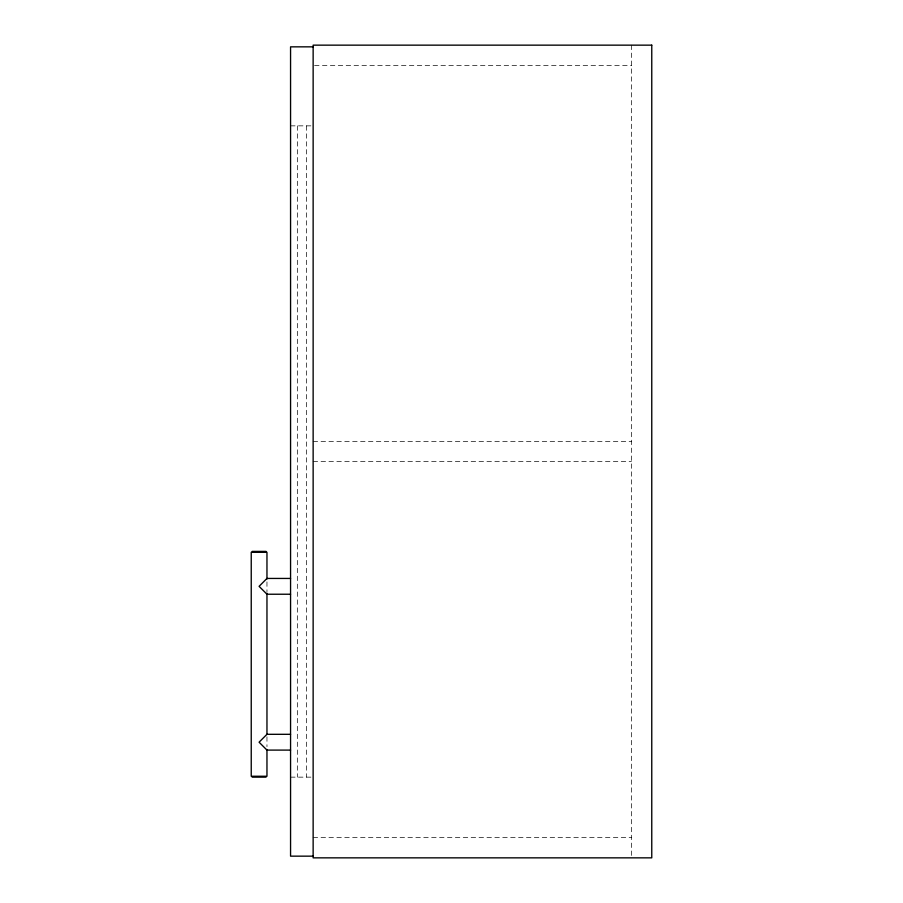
<?xml version="1.0" encoding="UTF-8"?>
<svg xmlns="http://www.w3.org/2000/svg" width="903" height="903" viewBox="0 0 903 903"><rect width="100%" height="100%" fill="white"/><g stroke="black" fill="none" stroke-linecap="round" stroke-linejoin="round"><path stroke-width="0.68" stroke-dasharray="4.51 3.39" d="M314.549 65.468L631.445 65.468M290.563 125.856L311.783 125.856M313.138 441.341L631.445 441.341M313.138 461.659L631.445 461.659M290.563 777.144L311.783 777.144M313.138 837.532L631.445 837.532M631.445 45.15L631.445 856.495M306.365 125.856L306.365 777.144M297.335 125.856L297.335 777.144M266.961 581.871L266.961 591.725M266.961 736.814L266.961 746.668"/><path stroke-width="1.35" d="M313.138 46.843L290.563 46.843L290.563 856.157L313.138 856.157M252.129 551.394L266.069 551.394M290.563 578.439L266.961 578.439L259.093 586.34L266.961 594.23L290.563 594.23M290.563 734.308L266.961 734.308L259.093 742.198L266.961 750.1L290.563 750.1M252.129 777.144L266.069 777.144M266.961 579.049L266.961 552.286L251.237 552.286L251.237 776.253L266.961 776.253L266.961 749.49M266.961 593.136L266.961 733.992M651.763 45.15L313.138 45.15L313.138 857.85L651.763 857.85L651.763 45.15"/></g></svg>
